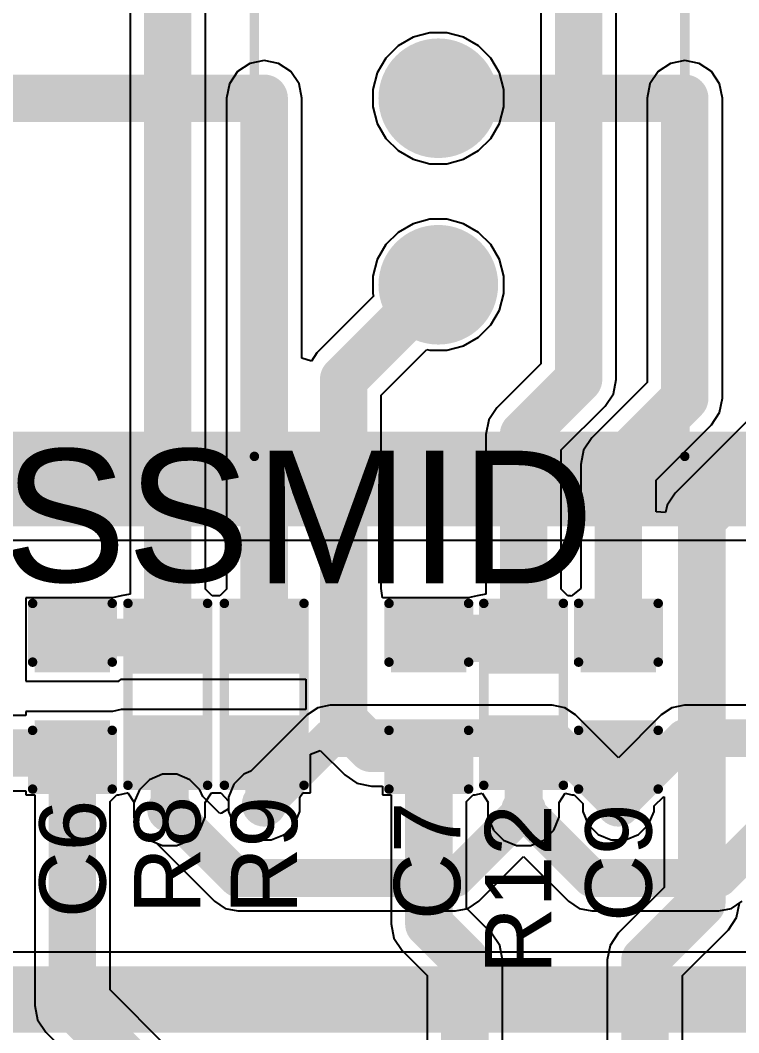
# Model space of a CAD drawing. Header units: millimetres. Extents: x -0.28 to 2.08, y -0.28 to 2.74.
# Drawn here: x 0.686 to 1.065, y 1.908 to 2.443 of the extents above; entities that cross this region are included whole.
import ezdxf

# ---------------------------------------------------------------- set-up
doc = ezdxf.new("R2010")
doc.units = ezdxf.units.MM
doc.header["$MEASUREMENT"] = 0
for name, color, linetype in [('BottomLayer', 5, 'Continuous'), ('BottomSolder', 6, 'Continuous'), ('MultiLayer', 9, 'Continuous'), ('PadHoleLayer', 156, 'Continuous'), ('TopLayer', 1, 'Continuous'), ('TopOverlay', 2, 'Continuous'), ('TopPaste', 8, 'Continuous'), ('TopSolder', 216, 'Continuous'), ('ViaHoleLayer', 16, 'Continuous')]:
    doc.layers.add(name, color=color, linetype=linetype)
doc.styles.add('Arial', font='', dxfattribs={"height": 0.2})
doc.styles.get('Arial').set_extended_font_data('Arial')

# ---------------------------------------------------------------- blocks, each defined once
blk = doc.blocks.new('3296W__3')
at = {"layer": 'BottomLayer'}
blk.add_hatch(color=5, dxfattribs=at).paths.add_polyline_path([(-0.12598, 0.02756), (-0.07087, 0.02756), (-0.07087, -0.02756), (-0.12598, -0.02756)])
h = blk.add_hatch(color=5, dxfattribs=at)
edge = h.paths.add_edge_path()
edge.add_arc((0, 0), 0.02756, 0, 360)
h = blk.add_hatch(color=5, dxfattribs=at)
edge = h.paths.add_edge_path()
edge.add_arc((0.09843, 0), 0.02756, 0, 360)
at = {"layer": 'BottomSolder'}
blk.add_hatch(color=6, dxfattribs=at).paths.add_polyline_path([(-0.12998, 0.03156), (-0.06687, 0.03156), (-0.06687, -0.03156), (-0.12998, -0.03156)])
h = blk.add_hatch(color=6, dxfattribs=at)
edge = h.paths.add_edge_path()
edge.add_arc((0, 0), 0.03156, 0, 360)
h = blk.add_hatch(color=6, dxfattribs=at)
edge = h.paths.add_edge_path()
edge.add_arc((0.09843, 0), 0.03156, 0, 360)
at = {"layer": 'MultiLayer'}
blk.add_hatch(color=9, dxfattribs=at).paths.add_polyline_path([(-0.12598, 0.02756), (-0.07087, 0.02756), (-0.07087, -0.02756), (-0.12598, -0.02756)])
h = blk.add_hatch(color=9, dxfattribs=at)
edge = h.paths.add_edge_path()
edge.add_arc((0, 0), 0.02756, 0, 360)
h = blk.add_hatch(color=9, dxfattribs=at)
edge = h.paths.add_edge_path()
edge.add_arc((0.09843, 0), 0.02756, 0, 360)
at = {"layer": 'PadHoleLayer'}
h = blk.add_hatch(color=156, dxfattribs=at)
edge = h.paths.add_edge_path()
edge.add_arc((-0.09843, 0), 0.01575, 0, 360)
h = blk.add_hatch(color=156, dxfattribs=at)
edge = h.paths.add_edge_path()
edge.add_arc((0, 0), 0.01575, 0, 360)
h = blk.add_hatch(color=156, dxfattribs=at)
edge = h.paths.add_edge_path()
edge.add_arc((0.09843, 0), 0.01575, 0, 360)
at = {"layer": 'TopLayer'}
blk.add_hatch(color=1, dxfattribs=at).paths.add_polyline_path([(-0.12598, 0.02756), (-0.07087, 0.02756), (-0.07087, -0.02756), (-0.12598, -0.02756)])
h = blk.add_hatch(color=1, dxfattribs=at)
edge = h.paths.add_edge_path()
edge.add_arc((0, 0), 0.02756, 0, 360)
h = blk.add_hatch(color=1, dxfattribs=at)
edge = h.paths.add_edge_path()
edge.add_arc((0.09843, 0), 0.02756, 0, 360)
at = {"layer": 'TopOverlay'}
for points in [[(-0.12942, 0.04657), (-0.12942, 0.03157), (-0.06742, 0.03157), (-0.06742, 0.04657)], [(-0.145, -0.031), (-0.13, -0.031), (-0.13, 0.031), (-0.145, 0.031)], [(-0.06742, -0.04657), (-0.06742, -0.03157), (-0.12942, -0.03157), (-0.12942, -0.04657)]]:
    blk.add_hatch(color=2, dxfattribs=at).paths.add_polyline_path(points)
at = {"layer": 'TopSolder'}
blk.add_hatch(color=216, dxfattribs=at).paths.add_polyline_path([(-0.12998, 0.03156), (-0.06687, 0.03156), (-0.06687, -0.03156), (-0.12998, -0.03156)])
h = blk.add_hatch(color=216, dxfattribs=at)
edge = h.paths.add_edge_path()
edge.add_arc((0, 0), 0.03156, 0, 360)
h = blk.add_hatch(color=216, dxfattribs=at)
edge = h.paths.add_edge_path()
edge.add_arc((0.09843, 0), 0.03156, 0, 360)
at = {"layer": 'TopOverlay', "const_width": 0.005}
for points in [[(-0.216, -0.097), (-0.216, 0.13)], [(0.189, 0.13), (-0.216, 0.13)], [(0.189, -0.097), (0.189, 0.13)], [(0.189, -0.097), (-0.216, -0.097)]]:
    blk.add_lwpolyline(points, dxfattribs=at)
at = {"layer": 'TopOverlay', "const_width": 0.0025}
for points in [[(-0.21725, 0.13, 1), (-0.21475, 0.13, 1)], [(-0.21725, 0.13, 1), (-0.21475, 0.13, 1)], [(0.18775, 0.13, 1), (0.19025, 0.13, 1)], [(0.18775, 0.13, 1), (0.19025, 0.13, 1)], [(-0.21725, -0.097, 1), (-0.21475, -0.097, 1)], [(-0.21725, -0.097, 1), (-0.21475, -0.097, 1)], [(0.18775, -0.097, 1), (0.19025, -0.097, 1)], [(0.18775, -0.097, 1), (0.19025, -0.097, 1)]]:
    blk.add_lwpolyline(points, format="xyb", close=True, dxfattribs=at)
blk = doc.blocks.new('3296W__4')
at = {"layer": 'BottomLayer'}
blk.add_hatch(color=5, dxfattribs=at).paths.add_polyline_path([(-0.12598, 0.02756), (-0.07087, 0.02756), (-0.07087, -0.02756), (-0.12598, -0.02756)])
h = blk.add_hatch(color=5, dxfattribs=at)
edge = h.paths.add_edge_path()
edge.add_arc((0, 0), 0.02756, 0, 360)
h = blk.add_hatch(color=5, dxfattribs=at)
edge = h.paths.add_edge_path()
edge.add_arc((0.09843, 0), 0.02756, 0, 360)
at = {"layer": 'BottomSolder'}
blk.add_hatch(color=6, dxfattribs=at).paths.add_polyline_path([(-0.12998, 0.03156), (-0.06687, 0.03156), (-0.06687, -0.03156), (-0.12998, -0.03156)])
h = blk.add_hatch(color=6, dxfattribs=at)
edge = h.paths.add_edge_path()
edge.add_arc((0, 0), 0.03156, 0, 360)
h = blk.add_hatch(color=6, dxfattribs=at)
edge = h.paths.add_edge_path()
edge.add_arc((0.09843, 0), 0.03156, 0, 360)
at = {"layer": 'MultiLayer'}
blk.add_hatch(color=9, dxfattribs=at).paths.add_polyline_path([(-0.12598, 0.02756), (-0.07087, 0.02756), (-0.07087, -0.02756), (-0.12598, -0.02756)])
h = blk.add_hatch(color=9, dxfattribs=at)
edge = h.paths.add_edge_path()
edge.add_arc((0, 0), 0.02756, 0, 360)
h = blk.add_hatch(color=9, dxfattribs=at)
edge = h.paths.add_edge_path()
edge.add_arc((0.09843, 0), 0.02756, 0, 360)
at = {"layer": 'PadHoleLayer'}
h = blk.add_hatch(color=156, dxfattribs=at)
edge = h.paths.add_edge_path()
edge.add_arc((-0.09843, 0), 0.01575, 0, 360)
h = blk.add_hatch(color=156, dxfattribs=at)
edge = h.paths.add_edge_path()
edge.add_arc((0, 0), 0.01575, 0, 360)
h = blk.add_hatch(color=156, dxfattribs=at)
edge = h.paths.add_edge_path()
edge.add_arc((0.09843, 0), 0.01575, 0, 360)
at = {"layer": 'TopLayer'}
blk.add_hatch(color=1, dxfattribs=at).paths.add_polyline_path([(-0.12598, 0.02756), (-0.07087, 0.02756), (-0.07087, -0.02756), (-0.12598, -0.02756)])
h = blk.add_hatch(color=1, dxfattribs=at)
edge = h.paths.add_edge_path()
edge.add_arc((0, 0), 0.02756, 0, 360)
h = blk.add_hatch(color=1, dxfattribs=at)
edge = h.paths.add_edge_path()
edge.add_arc((0.09843, 0), 0.02756, 0, 360)
at = {"layer": 'TopOverlay'}
for points in [[(-0.12942, 0.04657), (-0.12942, 0.03157), (-0.06742, 0.03157), (-0.06742, 0.04657)], [(-0.145, -0.031), (-0.13, -0.031), (-0.13, 0.031), (-0.145, 0.031)], [(-0.06742, -0.04658), (-0.06742, -0.03158), (-0.12942, -0.03158), (-0.12942, -0.04658)]]:
    blk.add_hatch(color=2, dxfattribs=at).paths.add_polyline_path(points)
at = {"layer": 'TopSolder'}
blk.add_hatch(color=216, dxfattribs=at).paths.add_polyline_path([(-0.12998, 0.03156), (-0.06687, 0.03156), (-0.06687, -0.03156), (-0.12998, -0.03156)])
h = blk.add_hatch(color=216, dxfattribs=at)
edge = h.paths.add_edge_path()
edge.add_arc((0, 0), 0.03156, 0, 360)
h = blk.add_hatch(color=216, dxfattribs=at)
edge = h.paths.add_edge_path()
edge.add_arc((0.09843, 0), 0.03156, 0, 360)
at = {"layer": 'TopOverlay', "const_width": 0.005}
for points in [[(0.189, 0.13), (-0.216, 0.13)], [(-0.216, -0.097), (-0.216, 0.13)], [(0.189, -0.097), (0.189, 0.13)], [(0.189, -0.097), (-0.216, -0.097)]]:
    blk.add_lwpolyline(points, dxfattribs=at)
at = {"layer": 'TopOverlay', "const_width": 0.0025}
for points in [[(-0.21725, 0.13, 1), (-0.21475, 0.13, 1)], [(-0.21725, 0.13, 1), (-0.21475, 0.13, 1)], [(0.18775, 0.13, 1), (0.19025, 0.13, 1)], [(0.18775, 0.13, 1), (0.19025, 0.13, 1)], [(-0.21725, -0.097, 1), (-0.21475, -0.097, 1)], [(-0.21725, -0.097, 1), (-0.21475, -0.097, 1)], [(0.18775, -0.097, 1), (0.19025, -0.097, 1)], [(0.18775, -0.097, 1), (0.19025, -0.097, 1)]]:
    blk.add_lwpolyline(points, format="xyb", close=True, dxfattribs=at)
blk = doc.blocks.new('R___0603_77')
at = {"layer": 'TopLayer'}
for points in [[(-0.015, 0.0175), (-0.015, -0.0175), (-0.045, -0.0175), (-0.045, 0.0175)], [(0.045, 0.0175), (0.045, -0.0175), (0.015, -0.0175), (0.015, 0.0175)]]:
    blk.add_hatch(color=1, dxfattribs=at).paths.add_polyline_path(points)
at = {"layer": 'TopPaste'}
for points in [[(-0.015, 0.0175), (-0.015, -0.0175), (-0.045, -0.0175), (-0.045, 0.0175)], [(0.045, 0.0175), (0.045, -0.0175), (0.015, -0.0175), (0.015, 0.0175)]]:
    blk.add_hatch(color=8, dxfattribs=at).paths.add_polyline_path(points)
at = {"layer": 'TopSolder'}
for points in [[(-0.011, 0.0215), (-0.011, -0.0215), (-0.049, -0.0215), (-0.049, 0.0215)], [(0.049, 0.0215), (0.049, -0.0215), (0.011, -0.0215), (0.011, 0.0215)]]:
    blk.add_hatch(color=216, dxfattribs=at).paths.add_polyline_path(points)
at = {"layer": 'TopOverlay', "const_width": 0.005}
for points in [[(-0.048, 0.021), (0.048, 0.021)], [(-0.048, 0.021), (-0.048, -0.021)], [(0.048, 0.021), (0.048, -0.021)], [(-0.048, -0.021), (0.048, -0.021)]]:
    blk.add_lwpolyline(points, dxfattribs=at)
at = {"layer": 'TopOverlay', "const_width": 0.0025}
for points in [[(-0.04925, 0.021, 1), (-0.04675, 0.021, 1)], [(-0.04925, 0.021, 1), (-0.04675, 0.021, 1)], [(0.04675, 0.021, 1), (0.04925, 0.021, 1)], [(0.04675, 0.021, 1), (0.04925, 0.021, 1)], [(-0.04925, -0.021, 1), (-0.04675, -0.021, 1)], [(-0.04925, -0.021, 1), (-0.04675, -0.021, 1)], [(0.04675, -0.021, 1), (0.04925, -0.021, 1)], [(0.04675, -0.021, 1), (0.04925, -0.021, 1)]]:
    blk.add_lwpolyline(points, format="xyb", close=True, dxfattribs=at)
blk = doc.blocks.new('R___0603_79')
at = {"layer": 'TopLayer'}
for points in [[(-0.015, 0.0175), (-0.015, -0.0175), (-0.045, -0.0175), (-0.045, 0.0175)], [(0.045, 0.0175), (0.045, -0.0175), (0.015, -0.0175), (0.015, 0.0175)]]:
    blk.add_hatch(color=1, dxfattribs=at).paths.add_polyline_path(points)
at = {"layer": 'TopPaste'}
for points in [[(-0.015, 0.0175), (-0.015, -0.0175), (-0.045, -0.0175), (-0.045, 0.0175)], [(0.045, 0.0175), (0.045, -0.0175), (0.015, -0.0175), (0.015, 0.0175)]]:
    blk.add_hatch(color=8, dxfattribs=at).paths.add_polyline_path(points)
at = {"layer": 'TopSolder'}
for points in [[(-0.011, 0.0215), (-0.011, -0.0215), (-0.049, -0.0215), (-0.049, 0.0215)], [(0.049, 0.0215), (0.049, -0.0215), (0.011, -0.0215), (0.011, 0.0215)]]:
    blk.add_hatch(color=216, dxfattribs=at).paths.add_polyline_path(points)
at = {"layer": 'TopOverlay', "const_width": 0.005}
for points in [[(-0.048, 0.021), (0.048, 0.021)], [(-0.048, 0.021), (-0.048, -0.021)], [(0.048, 0.021), (0.048, -0.021)], [(-0.048, -0.021), (0.048, -0.021)]]:
    blk.add_lwpolyline(points, dxfattribs=at)
at = {"layer": 'TopOverlay', "const_width": 0.0025}
for points in [[(-0.04925, 0.021, 1), (-0.04675, 0.021, 1)], [(-0.04925, 0.021, 1), (-0.04675, 0.021, 1)], [(0.04675, 0.021, 1), (0.04925, 0.021, 1)], [(0.04675, 0.021, 1), (0.04925, 0.021, 1)], [(-0.04925, -0.021, 1), (-0.04675, -0.021, 1)], [(-0.04925, -0.021, 1), (-0.04675, -0.021, 1)], [(0.04675, -0.021, 1), (0.04925, -0.021, 1)], [(0.04675, -0.021, 1), (0.04925, -0.021, 1)]]:
    blk.add_lwpolyline(points, format="xyb", close=True, dxfattribs=at)
blk = doc.blocks.new('R___0603_80')
at = {"layer": 'TopLayer'}
for points in [[(-0.015, 0.0175), (-0.015, -0.0175), (-0.045, -0.0175), (-0.045, 0.0175)], [(0.045, 0.0175), (0.045, -0.0175), (0.015, -0.0175), (0.015, 0.0175)]]:
    blk.add_hatch(color=1, dxfattribs=at).paths.add_polyline_path(points)
at = {"layer": 'TopPaste'}
for points in [[(-0.015, 0.0175), (-0.015, -0.0175), (-0.045, -0.0175), (-0.045, 0.0175)], [(0.045, 0.0175), (0.045, -0.0175), (0.015, -0.0175), (0.015, 0.0175)]]:
    blk.add_hatch(color=8, dxfattribs=at).paths.add_polyline_path(points)
at = {"layer": 'TopSolder'}
for points in [[(-0.011, 0.0215), (-0.011, -0.0215), (-0.049, -0.0215), (-0.049, 0.0215)], [(0.049, 0.0215), (0.049, -0.0215), (0.011, -0.0215), (0.011, 0.0215)]]:
    blk.add_hatch(color=216, dxfattribs=at).paths.add_polyline_path(points)
at = {"layer": 'TopOverlay', "const_width": 0.005}
for points in [[(-0.048, 0.021), (0.048, 0.021)], [(-0.048, 0.021), (-0.048, -0.021)], [(0.048, 0.021), (0.048, -0.021)], [(-0.048, -0.021), (0.048, -0.021)]]:
    blk.add_lwpolyline(points, dxfattribs=at)
at = {"layer": 'TopOverlay', "const_width": 0.0025}
for points in [[(-0.04925, 0.021, 1), (-0.04675, 0.021, 1)], [(-0.04925, 0.021, 1), (-0.04675, 0.021, 1)], [(0.04675, 0.021, 1), (0.04925, 0.021, 1)], [(0.04675, 0.021, 1), (0.04925, 0.021, 1)], [(-0.04925, -0.021, 1), (-0.04675, -0.021, 1)], [(-0.04925, -0.021, 1), (-0.04675, -0.021, 1)], [(0.04675, -0.021, 1), (0.04925, -0.021, 1)], [(0.04675, -0.021, 1), (0.04925, -0.021, 1)]]:
    blk.add_lwpolyline(points, format="xyb", close=True, dxfattribs=at)
blk = doc.blocks.new('C___0603_103')
at = {"layer": 'TopLayer'}
for points in [[(-0.015, 0.0175), (-0.015, -0.0175), (-0.045, -0.0175), (-0.045, 0.0175)], [(0.045, 0.0175), (0.045, -0.0175), (0.015, -0.0175), (0.015, 0.0175)]]:
    blk.add_hatch(color=1, dxfattribs=at).paths.add_polyline_path(points)
at = {"layer": 'TopPaste'}
for points in [[(-0.015, 0.0175), (-0.015, -0.0175), (-0.045, -0.0175), (-0.045, 0.0175)], [(0.045, 0.0175), (0.045, -0.0175), (0.015, -0.0175), (0.015, 0.0175)]]:
    blk.add_hatch(color=8, dxfattribs=at).paths.add_polyline_path(points)
at = {"layer": 'TopSolder'}
for points in [[(-0.01264, 0.01986), (-0.01264, -0.01986), (-0.04736, -0.01986), (-0.04736, 0.01986)], [(0.04736, 0.01986), (0.04736, -0.01986), (0.01264, -0.01986), (0.01264, 0.01986)]]:
    blk.add_hatch(color=216, dxfattribs=at).paths.add_polyline_path(points)
at = {"layer": 'TopOverlay', "const_width": 0.005}
for points in [[(-0.049, -0.021), (-0.049, 0.021)], [(-0.018, 0.021), (-0.049, 0.021)], [(0.049, 0.021), (0.018, 0.021)], [(0.049, -0.021), (0.049, 0.021)], [(-0.018, -0.021), (-0.049, -0.021)], [(0.049, -0.021), (0.018, -0.021)]]:
    blk.add_lwpolyline(points, dxfattribs=at)
at = {"layer": 'TopOverlay', "const_width": 0.0025}
for points in [[(-0.05025, 0.021, 1), (-0.04775, 0.021, 1)], [(-0.05025, 0.021, 1), (-0.04775, 0.021, 1)], [(-0.01925, 0.021, 1), (-0.01675, 0.021, 1)], [(0.01675, 0.021, 1), (0.01925, 0.021, 1)], [(0.04775, 0.021, 1), (0.05025, 0.021, 1)], [(0.04775, 0.021, 1), (0.05025, 0.021, 1)], [(-0.05025, -0.021, 1), (-0.04775, -0.021, 1)], [(-0.05025, -0.021, 1), (-0.04775, -0.021, 1)], [(-0.01925, -0.021, 1), (-0.01675, -0.021, 1)], [(0.01675, -0.021, 1), (0.01925, -0.021, 1)], [(0.04775, -0.021, 1), (0.05025, -0.021, 1)], [(0.04775, -0.021, 1), (0.05025, -0.021, 1)]]:
    blk.add_lwpolyline(points, format="xyb", close=True, dxfattribs=at)
blk = doc.blocks.new('C___0603_105')
at = {"layer": 'TopLayer'}
for points in [[(-0.015, 0.0175), (-0.015, -0.0175), (-0.045, -0.0175), (-0.045, 0.0175)], [(0.045, 0.0175), (0.045, -0.0175), (0.015, -0.0175), (0.015, 0.0175)]]:
    blk.add_hatch(color=1, dxfattribs=at).paths.add_polyline_path(points)
at = {"layer": 'TopPaste'}
for points in [[(-0.015, 0.0175), (-0.015, -0.0175), (-0.045, -0.0175), (-0.045, 0.0175)], [(0.045, 0.0175), (0.045, -0.0175), (0.015, -0.0175), (0.015, 0.0175)]]:
    blk.add_hatch(color=8, dxfattribs=at).paths.add_polyline_path(points)
at = {"layer": 'TopSolder'}
for points in [[(-0.01264, 0.01986), (-0.01264, -0.01986), (-0.04736, -0.01986), (-0.04736, 0.01986)], [(0.04736, 0.01986), (0.04736, -0.01986), (0.01264, -0.01986), (0.01264, 0.01986)]]:
    blk.add_hatch(color=216, dxfattribs=at).paths.add_polyline_path(points)
at = {"layer": 'TopOverlay', "const_width": 0.005}
for points in [[(-0.049, -0.021), (-0.049, 0.021)], [(-0.018, 0.021), (-0.049, 0.021)], [(0.049, 0.021), (0.018, 0.021)], [(0.049, -0.021), (0.049, 0.021)], [(-0.018, -0.021), (-0.049, -0.021)], [(0.049, -0.021), (0.018, -0.021)]]:
    blk.add_lwpolyline(points, dxfattribs=at)
at = {"layer": 'TopOverlay', "const_width": 0.0025}
for points in [[(-0.05025, 0.021, 1), (-0.04775, 0.021, 1)], [(-0.05025, 0.021, 1), (-0.04775, 0.021, 1)], [(-0.01925, 0.021, 1), (-0.01675, 0.021, 1)], [(0.01675, 0.021, 1), (0.01925, 0.021, 1)], [(0.04775, 0.021, 1), (0.05025, 0.021, 1)], [(0.04775, 0.021, 1), (0.05025, 0.021, 1)], [(-0.05025, -0.021, 1), (-0.04775, -0.021, 1)], [(-0.05025, -0.021, 1), (-0.04775, -0.021, 1)], [(-0.01925, -0.021, 1), (-0.01675, -0.021, 1)], [(0.01675, -0.021, 1), (0.01925, -0.021, 1)], [(0.04775, -0.021, 1), (0.05025, -0.021, 1)], [(0.04775, -0.021, 1), (0.05025, -0.021, 1)]]:
    blk.add_lwpolyline(points, format="xyb", close=True, dxfattribs=at)
blk = doc.blocks.new('C___0603_106')
at = {"layer": 'TopLayer'}
for points in [[(-0.015, 0.0175), (-0.015, -0.0175), (-0.045, -0.0175), (-0.045, 0.0175)], [(0.045, 0.0175), (0.045, -0.0175), (0.015, -0.0175), (0.015, 0.0175)]]:
    blk.add_hatch(color=1, dxfattribs=at).paths.add_polyline_path(points)
at = {"layer": 'TopPaste'}
for points in [[(-0.015, 0.0175), (-0.015, -0.0175), (-0.045, -0.0175), (-0.045, 0.0175)], [(0.045, 0.0175), (0.045, -0.0175), (0.015, -0.0175), (0.015, 0.0175)]]:
    blk.add_hatch(color=8, dxfattribs=at).paths.add_polyline_path(points)
at = {"layer": 'TopSolder'}
for points in [[(-0.01264, 0.01986), (-0.01264, -0.01986), (-0.04736, -0.01986), (-0.04736, 0.01986)], [(0.04736, 0.01986), (0.04736, -0.01986), (0.01264, -0.01986), (0.01264, 0.01986)]]:
    blk.add_hatch(color=216, dxfattribs=at).paths.add_polyline_path(points)
at = {"layer": 'TopOverlay', "const_width": 0.005}
for points in [[(-0.049, 0.021), (-0.049, -0.021)], [(-0.049, 0.021), (-0.018, 0.021)], [(0.018, 0.021), (0.049, 0.021)], [(0.049, 0.021), (0.049, -0.021)], [(-0.049, -0.021), (-0.018, -0.021)], [(0.018, -0.021), (0.049, -0.021)]]:
    blk.add_lwpolyline(points, dxfattribs=at)
at = {"layer": 'TopOverlay', "const_width": 0.0025}
for points in [[(-0.05025, 0.021, 1), (-0.04775, 0.021, 1)], [(-0.05025, 0.021, 1), (-0.04775, 0.021, 1)], [(-0.01925, 0.021, 1), (-0.01675, 0.021, 1)], [(0.01675, 0.021, 1), (0.01925, 0.021, 1)], [(0.04775, 0.021, 1), (0.05025, 0.021, 1)], [(0.04775, 0.021, 1), (0.05025, 0.021, 1)], [(-0.05025, -0.021, 1), (-0.04775, -0.021, 1)], [(-0.05025, -0.021, 1), (-0.04775, -0.021, 1)], [(-0.01925, -0.021, 1), (-0.01675, -0.021, 1)], [(0.01675, -0.021, 1), (0.01925, -0.021, 1)], [(0.04775, -0.021, 1), (0.05025, -0.021, 1)], [(0.04775, -0.021, 1), (0.05025, -0.021, 1)]]:
    blk.add_lwpolyline(points, format="xyb", close=True, dxfattribs=at)

msp = doc.modelspace()

# ---------------------------------------------------------------- hatches: boundary and pattern name
at = {"layer": 'BottomLayer'}
h = msp.add_hatch(color=5, dxfattribs=at)
edge = h.paths.add_edge_path()
edge.add_arc((0.8151, 2.40152), 0.01181, 0, 360)
h = msp.add_hatch(color=5, dxfattribs=at)
edge = h.paths.add_edge_path()
edge.add_arc((1.03694, 2.40152), 0.01181, 0, 360)
h = msp.add_hatch(color=5, dxfattribs=at)
edge = h.paths.add_edge_path()
edge.add_arc((0.76523, 2.02595), 0.01181, 0, 360)
h = msp.add_hatch(color=5, dxfattribs=at)
edge = h.paths.add_edge_path()
edge.add_arc((0.8151, 2.02894), 0.01181, 0, 360)
h = msp.add_hatch(color=5, dxfattribs=at)
edge = h.paths.add_edge_path()
edge.add_arc((0.95193, 2.02595), 0.01181, 0, 360)
h = msp.add_hatch(color=5, dxfattribs=at)
edge = h.paths.add_edge_path()
edge.add_arc((1.00193, 2.02894), 0.01181, 0, 360)
at = {"layer": 'TopLayer'}
h = msp.add_hatch(color=1, dxfattribs=at)
edge = h.paths.add_edge_path()
edge.add_arc((0.8151, 2.40152), 0.01181, 0, 360)
h = msp.add_hatch(color=1, dxfattribs=at)
edge = h.paths.add_edge_path()
edge.add_arc((1.03694, 2.40152), 0.01181, 0, 360)
h = msp.add_hatch(color=1, dxfattribs=at)
edge = h.paths.add_edge_path()
edge.add_arc((0.76523, 2.02595), 0.01181, 0, 360)
h = msp.add_hatch(color=1, dxfattribs=at)
edge = h.paths.add_edge_path()
edge.add_arc((0.8151, 2.02894), 0.01181, 0, 360)
h = msp.add_hatch(color=1, dxfattribs=at)
edge = h.paths.add_edge_path()
edge.add_arc((0.95193, 2.02595), 0.01181, 0, 360)
h = msp.add_hatch(color=1, dxfattribs=at)
edge = h.paths.add_edge_path()
edge.add_arc((1.00193, 2.02894), 0.01181, 0, 360)
at = {"layer": 'ViaHoleLayer'}
h = msp.add_hatch(color=16, dxfattribs=at)
edge = h.paths.add_edge_path()
edge.add_arc((0.8151, 2.40152), 0.00591, 0, 360)
h = msp.add_hatch(color=16, dxfattribs=at)
edge = h.paths.add_edge_path()
edge.add_arc((1.03694, 2.40152), 0.00591, 0, 360)
h = msp.add_hatch(color=16, dxfattribs=at)
edge = h.paths.add_edge_path()
edge.add_arc((0.76523, 2.02595), 0.00591, 0, 360)
h = msp.add_hatch(color=16, dxfattribs=at)
edge = h.paths.add_edge_path()
edge.add_arc((0.8151, 2.02894), 0.00591, 0, 360)
h = msp.add_hatch(color=16, dxfattribs=at)
edge = h.paths.add_edge_path()
edge.add_arc((0.95193, 2.02595), 0.00591, 0, 360)
h = msp.add_hatch(color=16, dxfattribs=at)
edge = h.paths.add_edge_path()
edge.add_arc((1.00193, 2.02894), 0.00591, 0, 360)

# ---------------------------------------------------------------- linework, layer by layer
at = {"layer": 'BottomLayer'}
for p, q in [((0.63111, 2.1683), (1.42279, 2.1683)), ((0.84333, 2.07983), (0.83771, 2.07607)), ((0.84997, 2.08115), (0.84333, 2.07983)), ((0.96706, 2.08115), (0.84997, 2.08115)), ((0.84997, 2.08115), (0.84997, 2.08115)), ((0.97369, 2.07983), (0.96706, 2.08115)), ((0.97931, 2.07607), (0.97369, 2.07983)), ((1.03016, 2.07983), (1.02454, 2.07607)), ((1.03679, 2.08115), (1.03016, 2.07983)), ((1.12959, 2.08115), (1.03679, 2.08115)), ((1.03679, 2.08115), (1.03679, 2.08115)), ((0.83771, 2.07607), (0.80801, 2.04637)), ((1.00193, 2.05346), (0.97931, 2.07607)), ((1.02454, 2.07607), (1.00193, 2.05346)), ((0.75458, 2.04189), (0.74928, 2.0366)), ((0.76149, 2.04476), (0.75458, 2.04189)), ((0.76897, 2.04476), (0.76149, 2.04476)), ((0.77589, 2.04189), (0.76897, 2.04476)), ((0.78118, 2.0366), (0.77589, 2.04189)), ((0.80444, 2.04489), (0.79915, 2.0396)), ((0.80801, 2.04637), (0.80444, 2.04489)), ((0.74928, 2.0366), (0.74642, 2.02969)), ((0.78266, 2.03303), (0.78118, 2.0366)), ((0.79915, 2.0396), (0.79629, 2.03269)), ((0.79167, 2.02402), (0.78266, 2.03303)), ((0.79629, 2.03269), (0.79629, 2.02647)), ((0.74642, 2.02969), (0.74642, 2.0222)), ((0.79629, 2.02647), (0.79254, 2.02425)), ((0.74642, 2.0222), (0.74928, 2.01529)), ((0.79254, 2.02425), (0.79167, 2.02402)), ((0.74928, 2.01529), (0.75458, 2.01)), ((0.75458, 2.01), (0.75814, 2.00852)), ((0.75814, 2.00852), (0.78892, 1.97774)), ((0.92824, 1.97774), (0.95193, 2.00143)), ((0.95193, 2.00143), (0.97561, 1.97774)), ((0.78892, 1.97774), (0.79454, 1.97399)), ((0.92261, 1.97399), (0.92824, 1.97774)), ((0.97561, 1.97774), (0.98124, 1.97399)), ((1.06163, 1.97399), (1.06726, 1.97774)), ((0.79454, 1.97399), (0.80118, 1.97267)), ((0.80118, 1.97267), (0.91598, 1.97267)), ((0.91598, 1.97267), (0.92261, 1.97399)), ((0.98124, 1.97399), (0.98787, 1.97267)), ((0.98787, 1.97267), (1.055, 1.97267)), ((1.055, 1.97267), (1.06163, 1.97399)), ((1.28918, 1.95093), (0.45083, 1.95093))]:
    msp.add_line(p, q, dxfattribs=at)
for points, const_width in [([(0.64394, 2.40152), (0.8151, 2.40152)], 0.025), ([(0.90694, 2.40152), (1.03694, 2.40152)], 0.025), ([(0.63111, 2.20058), (1.42279, 2.20058)], 0.05), ([(0.8151, 2.02894), (0.84997, 2.06381)], 0.02), ([(0.84997, 2.06381), (0.96706, 2.06381)], 0.02), ([(0.96706, 2.06381), (1.00193, 2.02894)], 0.02), ([(1.00193, 2.02894), (1.03679, 2.06381)], 0.02), ([(1.03679, 2.06381), (1.17993, 2.06381)], 0.02), ([(0.76523, 2.02595), (0.80118, 1.99)], 0.02), ([(0.91598, 1.99), (0.95193, 2.02595)], 0.02), ([(0.95193, 2.02595), (0.98787, 1.99)], 0.02), ([(1.055, 1.99), (1.09094, 2.02595)], 0.02), ([(0.80118, 1.99), (0.91598, 1.99)], 0.02), ([(0.98787, 1.99), (1.055, 1.99)], 0.02), ([(0.44049, 1.92595), (1.29953, 1.92595)], 0.035)]:
    msp.add_lwpolyline(points, dxfattribs=dict(at, const_width=const_width))
for points, const_width in [([(0.80885, 2.40152, 1), (0.82135, 2.40152, 1)], 0.0125), ([(0.90069, 2.40152, 1), (0.91319, 2.40152, 1)], 0.0125), ([(1.03069, 2.40152, 1), (1.04319, 2.40152, 1)], 0.0125), ([(0.84497, 2.06381, 1), (0.85497, 2.06381, 1)], 0.01), ([(0.84497, 2.06381, 1), (0.85497, 2.06381, 1)], 0.01), ([(0.96206, 2.06381, 1), (0.97206, 2.06381, 1)], 0.01), ([(0.96206, 2.06381, 1), (0.97206, 2.06381, 1)], 0.01), ([(1.03179, 2.06381, 1), (1.04179, 2.06381, 1)], 0.01), ([(1.03179, 2.06381, 1), (1.04179, 2.06381, 1)], 0.01), ([(0.76023, 2.02595, 1), (0.77023, 2.02595, 1)], 0.01), ([(0.8101, 2.02894, 1), (0.8201, 2.02894, 1)], 0.01), ([(0.94693, 2.02595, 1), (0.95693, 2.02595, 1)], 0.01), ([(0.94693, 2.02595, 1), (0.95693, 2.02595, 1)], 0.01), ([(0.99693, 2.02894, 1), (1.00693, 2.02894, 1)], 0.01), ([(0.99693, 2.02894, 1), (1.00693, 2.02894, 1)], 0.01), ([(0.79618, 1.99, 1), (0.80618, 1.99, 1)], 0.01), ([(0.79618, 1.99, 1), (0.80618, 1.99, 1)], 0.01), ([(0.91098, 1.99, 1), (0.92098, 1.99, 1)], 0.01), ([(0.91098, 1.99, 1), (0.92098, 1.99, 1)], 0.01), ([(0.98287, 1.99, 1), (0.99287, 1.99, 1)], 0.01), ([(0.98287, 1.99, 1), (0.99287, 1.99, 1)], 0.01), ([(1.05, 1.99, 1), (1.06, 1.99, 1)], 0.01), ([(1.05, 1.99, 1), (1.06, 1.99, 1)], 0.01)]:
    msp.add_lwpolyline(points, format="xyb", close=True, dxfattribs=dict(at, const_width=const_width))
at = {"layer": 'TopLayer'}
for p, q in [((1.00081, 2.25315), (1.00081, 2.47254)), ((0.96104, 2.4643), (0.96104, 2.26139)), ((0.78411, 2.14248), (0.78411, 2.46177)), ((0.74435, 2.45353), (0.74435, 2.13987)), ((0.89361, 2.43372), (0.88573, 2.42917)), ((0.9024, 2.43608), (0.89361, 2.43372)), ((0.91149, 2.43608), (0.9024, 2.43608)), ((0.92028, 2.43372), (0.91149, 2.43608)), ((0.92816, 2.42917), (0.92028, 2.43372)), ((0.88573, 2.42917), (0.87929, 2.42274)), ((0.9346, 2.42274), (0.92816, 2.42917)), ((0.8151, 2.4214), (0.80749, 2.41989)), ((0.82271, 2.41989), (0.8151, 2.4214)), ((0.87929, 2.42274), (0.87474, 2.41486)), ((0.93915, 2.41486), (0.9346, 2.42274)), ((1.03694, 2.4214), (1.02934, 2.41989)), ((1.04455, 2.41989), (1.03694, 2.4214)), ((0.80104, 2.41558), (0.79673, 2.40913)), ((0.80749, 2.41989), (0.80104, 2.41558)), ((0.82916, 2.41558), (0.82271, 2.41989)), ((0.83347, 2.40913), (0.82916, 2.41558)), ((1.02289, 2.41558), (1.01858, 2.40913)), ((1.02934, 2.41989), (1.02289, 2.41558)), ((1.051, 2.41558), (1.04455, 2.41989)), ((1.05531, 2.40913), (1.051, 2.41558)), ((0.87474, 2.41486), (0.87239, 2.40607)), ((0.9415, 2.40607), (0.93915, 2.41486)), ((0.79673, 2.40913), (0.79522, 2.40152)), ((0.83498, 2.40152), (0.83347, 2.40913)), ((0.87239, 2.40607), (0.87239, 2.39697)), ((0.9415, 2.39697), (0.9415, 2.40607)), ((1.01858, 2.40913), (1.01706, 2.40152)), ((1.05683, 2.40152), (1.05531, 2.40913)), ((0.79522, 2.40152), (0.79522, 2.14248)), ((0.83498, 2.26429), (0.83498, 2.40152)), ((1.01706, 2.40152), (1.01706, 2.25151)), ((1.05683, 2.24327), (1.05683, 2.40152)), ((0.87239, 2.39697), (0.87474, 2.38818)), ((0.93915, 2.38818), (0.9415, 2.39697)), ((0.87474, 2.38818), (0.87929, 2.3803)), ((0.9346, 2.3803), (0.93915, 2.38818)), ((0.87929, 2.3803), (0.88573, 2.37387)), ((0.92816, 2.37387), (0.9346, 2.3803)), ((0.88573, 2.37387), (0.89361, 2.36932)), ((0.92028, 2.36932), (0.92816, 2.37387)), ((0.89361, 2.36932), (0.9024, 2.36696)), ((0.91149, 2.36696), (0.92028, 2.36932)), ((0.9024, 2.36696), (0.91149, 2.36696)), ((0.89361, 2.3353), (0.88573, 2.33075)), ((0.9024, 2.33765), (0.89361, 2.3353)), ((0.91149, 2.33765), (0.9024, 2.33765)), ((0.92028, 2.3353), (0.91149, 2.33765)), ((0.92816, 2.33075), (0.92028, 2.3353)), ((0.88573, 2.33075), (0.87929, 2.32431)), ((0.9346, 2.32431), (0.92816, 2.33075)), ((0.87929, 2.32431), (0.87474, 2.31643)), ((0.93915, 2.31643), (0.9346, 2.32431)), ((0.87474, 2.31643), (0.87239, 2.30764)), ((0.9415, 2.30764), (0.93915, 2.31643)), ((0.87239, 2.30764), (0.87239, 2.29854)), ((0.9415, 2.29854), (0.9415, 2.30764)), ((0.87239, 2.29854), (0.87279, 2.29705)), ((0.93915, 2.28976), (0.9415, 2.29854)), ((0.87279, 2.29705), (0.84294, 2.26721)), ((1.13579, 2.29705), (1.03189, 2.19315)), ((0.9346, 2.28187), (0.93915, 2.28976)), ((0.92816, 2.27544), (0.9346, 2.28187)), ((0.91149, 2.26854), (0.92028, 2.27089)), ((0.92028, 2.27089), (0.92816, 2.27544)), ((0.84294, 2.26721), (0.83998, 2.26278)), ((0.87688, 2.24491), (0.9009, 2.26894)), ((0.9009, 2.26894), (0.9024, 2.26854)), ((0.9024, 2.26854), (0.91149, 2.26854)), ((0.83998, 2.26278), (0.83498, 2.26429)), ((0.96104, 2.26139), (0.93787, 2.23821)), ((1.01706, 2.25151), (0.98787, 2.22231)), ((0.99929, 2.24554), (1.00081, 2.25315)), ((0.87688, 2.14272), (0.87688, 2.24491)), ((0.99498, 2.23909), (0.99929, 2.24554)), ((0.97181, 2.21591), (0.99498, 2.23909)), ((1.05531, 2.23566), (1.05683, 2.24327)), ((0.93787, 2.23821), (0.93356, 2.23176)), ((1.051, 2.22921), (1.05531, 2.23566)), ((0.93356, 2.23176), (0.93204, 2.22415)), ((1.02181, 2.20002), (1.051, 2.22921)), ((0.93204, 2.22415), (0.93204, 2.13987)), ((0.98787, 2.22231), (0.98356, 2.21586)), ((0.97181, 2.14248), (0.97181, 2.21591)), ((0.98356, 2.21586), (0.98204, 2.20825)), ((0.98204, 2.20825), (0.98204, 2.14284)), ((1.02181, 2.18333), (1.02181, 2.20002)), ((1.03189, 2.19315), (1.02758, 2.1867)), ((1.02758, 2.1867), (1.02681, 2.18284)), ((1.02681, 2.18284), (1.02181, 2.18333)), ((0.87743, 2.13795), (0.87688, 2.14272)), ((0.98204, 2.14284), (0.97704, 2.13881)), ((0.73502, 2.13794), (0.68944, 2.13794)), ((0.68944, 2.13794), (0.68944, 2.09394)), ((0.73973, 2.13895), (0.73502, 2.13794)), ((0.74435, 2.13987), (0.73973, 2.13895)), ((0.73973, 2.13895), (0.73973, 2.13895)), ((0.78765, 2.13895), (0.78411, 2.14248)), ((0.79168, 2.13895), (0.78765, 2.13895)), ((0.79522, 2.14248), (0.79168, 2.13895)), ((0.92272, 2.13794), (0.87743, 2.13795)), ((0.92743, 2.13895), (0.92272, 2.13794)), ((0.93204, 2.13987), (0.92743, 2.13895)), ((0.92743, 2.13895), (0.92743, 2.13895)), ((0.97534, 2.13895), (0.97181, 2.14248)), ((0.97643, 2.13895), (0.97534, 2.13895)), ((0.97704, 2.13881), (0.97643, 2.13895)), ((0.73844, 2.09394), (0.73973, 2.09494)), ((0.73973, 2.09494), (0.7856, 2.09494)), ((0.7856, 2.09494), (0.78873, 2.09494)), ((0.78873, 2.09494), (0.79373, 2.09494)), ((0.79373, 2.09494), (0.83712, 2.09494)), ((0.83712, 2.09494), (0.83712, 2.07894)), ((0.68944, 2.09394), (0.73844, 2.09394)), ((0.73844, 2.09394), (0.73844, 2.09394)), ((0.73973, 2.07894), (0.73515, 2.07794)), ((0.74303, 2.07894), (0.73973, 2.07894)), ((0.7856, 2.07894), (0.74303, 2.07894)), ((0.7906, 2.07894), (0.7856, 2.07894)), ((0.79373, 2.07894), (0.7906, 2.07894)), ((0.83712, 2.07894), (0.79373, 2.07894)), ((0.68944, 2.07583), (0.67915, 2.07583)), ((0.73515, 2.07794), (0.68944, 2.07794)), ((0.68944, 2.07794), (0.68944, 2.07583)), ((0.8396, 2.0553), (0.8446, 2.05737)), ((0.8446, 2.05737), (0.85759, 2.04439)), ((0.8396, 2.03494), (0.8396, 2.0553)), ((0.85759, 2.04439), (0.86404, 2.04008)), ((0.67092, 2.03606), (0.68944, 2.03606)), ((0.68944, 2.03606), (0.68944, 2.03394)), ((0.86404, 2.04008), (0.87164, 2.03856)), ((0.87164, 2.03856), (0.87743, 2.03856)), ((0.87743, 2.03856), (0.87743, 2.03394)), ((0.68944, 2.03394), (0.69406, 2.03394)), ((0.69406, 2.03394), (0.69406, 1.92271)), ((0.73383, 2.03041), (0.73736, 2.03394)), ((0.73383, 1.93095), (0.73383, 2.03041)), ((0.73736, 2.03394), (0.73844, 2.03394)), ((0.73844, 2.03394), (0.74303, 2.03494)), ((0.74303, 2.03494), (0.74319, 2.03494)), ((0.74319, 2.03494), (0.74653, 2.02994)), ((0.78394, 2.02994), (0.78728, 2.03494)), ((0.78728, 2.03494), (0.79222, 2.03494)), ((0.79222, 2.03494), (0.79629, 2.03057)), ((0.79629, 2.03057), (0.79629, 2.0252)), ((0.83391, 2.03269), (0.83542, 2.03494)), ((0.83391, 2.0252), (0.83391, 2.03269)), ((0.83542, 2.03494), (0.8396, 2.03494)), ((0.87743, 2.03394), (0.88204, 2.03394)), ((0.88204, 2.03394), (0.88204, 1.96581)), ((0.92181, 2.03041), (0.92534, 2.03394)), ((0.92181, 1.97405), (0.92181, 2.03041)), ((0.92534, 2.03394), (0.92643, 2.03394)), ((0.92643, 2.03394), (0.93002, 2.03473)), ((0.93002, 2.03473), (0.93322, 2.02994)), ((0.97063, 2.02994), (0.97383, 2.03473)), ((0.97383, 2.03473), (0.97743, 2.03394)), ((0.97743, 2.03394), (0.97864, 2.03394)), ((0.97864, 2.03394), (0.98311, 2.02929)), ((1.02074, 2.02819), (1.02567, 2.03284)), ((1.02567, 2.03284), (1.02606, 2.03282)), ((1.02606, 2.03282), (1.02606, 1.98503)), ((0.74653, 2.02994), (0.74642, 2.02969)), ((0.74642, 2.02969), (0.74642, 2.0222)), ((0.78404, 2.02969), (0.78394, 2.02994)), ((0.78404, 2.0222), (0.78404, 2.02969)), ((0.79629, 2.0252), (0.79915, 2.01829)), ((0.83105, 2.01829), (0.83391, 2.0252)), ((0.93322, 2.02994), (0.93311, 2.02969)), ((0.93311, 2.02969), (0.93311, 2.0222)), ((0.97074, 2.02969), (0.97063, 2.02994)), ((0.97074, 2.0222), (0.97074, 2.02969)), ((0.98311, 2.02929), (0.98311, 2.0252)), ((0.98311, 2.0252), (0.98598, 2.01829)), ((1.01787, 2.01829), (1.02074, 2.0252)), ((1.02074, 2.0252), (1.02074, 2.02819)), ((0.74642, 2.0222), (0.74928, 2.01529)), ((0.78118, 2.01529), (0.78404, 2.0222)), ((0.93311, 2.0222), (0.93598, 2.01529)), ((0.96787, 2.01529), (0.97074, 2.0222)), ((0.74928, 2.01529), (0.75458, 2.01)), ((0.77589, 2.01), (0.78118, 2.01529)), ((0.79915, 2.01829), (0.80444, 2.013)), ((0.82575, 2.013), (0.83105, 2.01829)), ((0.93598, 2.01529), (0.94127, 2.01)), ((0.96258, 2.01), (0.96787, 2.01529)), ((0.98598, 2.01829), (0.99127, 2.013)), ((1.01258, 2.013), (1.01787, 2.01829)), ((0.75458, 2.01), (0.76149, 2.00713)), ((0.76897, 2.00713), (0.77589, 2.01)), ((0.80444, 2.013), (0.81136, 2.01013)), ((0.81136, 2.01013), (0.81884, 2.01013)), ((0.81884, 2.01013), (0.82575, 2.013)), ((0.94127, 2.01), (0.94818, 2.00713)), ((0.95567, 2.00713), (0.96258, 2.01)), ((0.99127, 2.013), (0.99818, 2.01013)), ((0.99818, 2.01013), (1.00567, 2.01013)), ((1.00567, 2.01013), (1.01258, 2.013)), ((0.76149, 2.00713), (0.76897, 2.00713)), ((0.94818, 2.00713), (0.95567, 2.00713)), ((1.02606, 1.98503), (1.00189, 1.96085)), ((0.935, 1.96085), (0.92181, 1.97405)), ((1.06431, 1.96918), (1.06583, 1.97679)), ((1.06, 1.96273), (1.06431, 1.96918)), ((0.88204, 1.96581), (0.88356, 1.9582)), ((1.03583, 1.93856), (1.06, 1.96273)), ((0.88356, 1.9582), (0.88787, 1.95175)), ((0.93931, 1.9544), (0.935, 1.96085)), ((1.00189, 1.96085), (0.99758, 1.9544)), ((0.88787, 1.95175), (0.90106, 1.93856)), ((0.94083, 1.94679), (0.93931, 1.9544)), ((0.99758, 1.9544), (0.99606, 1.94679)), ((0.94083, 1.90294), (0.94083, 1.94679)), ((0.99606, 1.94679), (0.99606, 1.90294)), ((0.90106, 1.93856), (0.90106, 1.90294)), ((1.03583, 1.90294), (1.03583, 1.93856)), ((0.76395, 1.90083), (0.73383, 1.93095)), ((0.69406, 1.92271), (0.69558, 1.9151)), ((0.69558, 1.9151), (0.69989, 1.90865)), ((0.69989, 1.90865), (0.74165, 1.86689))]:
    msp.add_line(p, q, dxfattribs=at)
for points, const_width in [([(0.98093, 2.25315), (0.98093, 2.47254)], 0.025), ([(0.76423, 2.11694), (0.76423, 2.46177)], 0.025), ([(0.8151, 2.11694), (0.8151, 2.40152)], 0.025), ([(1.03694, 2.24327), (1.03694, 2.40152)], 0.025), ([(0.857, 2.25315), (0.90694, 2.30309)], 0.025), ([(1.04594, 2.17909), (1.16994, 2.30309)], 0.025), ([(0.857, 2.07309), (0.857, 2.25315)], 0.025), ([(0.95193, 2.22415), (0.98093, 2.25315)], 0.025), ([(1.00193, 2.20825), (1.03694, 2.24327)], 0.025), ([(0.95193, 2.11694), (0.95193, 2.22415)], 0.025), ([(1.00193, 2.11594), (1.00193, 2.20825)], 0.025), ([(1.04594, 1.97679), (1.04594, 2.17909)], 0.025), ([(0.70994, 2.11694), (0.76423, 2.11694)], 0.02), ([(0.90243, 2.11644), (0.95043, 2.11644)], 0.025), ([(0.90193, 2.11594), (0.90243, 2.11644)], 0.02), ([(0.857, 2.07309), (0.87164, 2.05844)], 0.025), ([(0.67092, 2.05594), (0.71394, 2.05594)], 0.025), ([(0.71394, 1.92271), (0.71394, 2.05594)], 0.025), ([(0.87164, 2.05844), (0.89943, 2.05844)], 0.025), ([(0.89943, 2.05844), (0.90193, 2.05594)], 0.025), ([(0.90193, 1.96581), (0.90193, 2.05594)], 0.025), ([(0.76523, 2.02595), (0.76523, 2.05694)], 0.02), ([(0.8151, 2.02894), (0.8151, 2.05694)], 0.02), ([(0.95193, 2.02595), (0.95193, 2.05694)], 0.02), ([(1.00193, 2.02894), (1.00193, 2.05594)], 0.02), ([(1.01594, 1.94679), (1.04594, 1.97679)], 0.025), ([(0.90193, 1.96581), (0.92094, 1.94679)], 0.025), ([(0.92094, 1.88094), (0.92094, 1.94679)], 0.025), ([(1.01594, 1.88094), (1.01594, 1.94679)], 0.025), ([(0.71394, 1.92271), (0.75571, 1.88094)], 0.025)]:
    msp.add_lwpolyline(points, dxfattribs=dict(at, const_width=const_width))
for points, const_width in [([(0.80885, 2.40152, 1), (0.82135, 2.40152, 1)], 0.0125), ([(1.03069, 2.40152, 1), (1.04319, 2.40152, 1)], 0.0125), ([(0.90069, 2.30309, 1), (0.91319, 2.30309, 1)], 0.0125), ([(0.85075, 2.25315, 1), (0.86325, 2.25315, 1)], 0.0125), ([(0.85075, 2.25315, 1), (0.86325, 2.25315, 1)], 0.0125), ([(0.97468, 2.25315, 1), (0.98718, 2.25315, 1)], 0.0125), ([(0.97468, 2.25315, 1), (0.98718, 2.25315, 1)], 0.0125), ([(1.03069, 2.24327, 1), (1.04319, 2.24327, 1)], 0.0125), ([(1.03069, 2.24327, 1), (1.04319, 2.24327, 1)], 0.0125), ([(0.94568, 2.22415, 1), (0.95818, 2.22415, 1)], 0.0125), ([(0.94568, 2.22415, 1), (0.95818, 2.22415, 1)], 0.0125), ([(0.99568, 2.20825, 1), (1.00818, 2.20825, 1)], 0.0125), ([(0.99568, 2.20825, 1), (1.00818, 2.20825, 1)], 0.0125), ([(1.03969, 2.17909, 1), (1.05219, 2.17909, 1)], 0.0125), ([(1.03969, 2.17909, 1), (1.05219, 2.17909, 1)], 0.0125), ([(0.70494, 2.11694, 1), (0.71494, 2.11694, 1)], 0.01), ([(0.75798, 2.11694, 1), (0.77048, 2.11694, 1)], 0.0125), ([(0.75923, 2.11694, 1), (0.76923, 2.11694, 1)], 0.01), ([(0.80885, 2.11694, 1), (0.82135, 2.11694, 1)], 0.0125), ([(0.89618, 2.11644, 1), (0.90868, 2.11644, 1)], 0.0125), ([(0.94418, 2.11644, 1), (0.95668, 2.11644, 1)], 0.0125), ([(0.94568, 2.11694, 1), (0.95818, 2.11694, 1)], 0.0125), ([(0.99568, 2.11594, 1), (1.00818, 2.11594, 1)], 0.0125), ([(0.89693, 2.11594, 1), (0.90693, 2.11594, 1)], 0.01), ([(0.89743, 2.11644, 1), (0.90743, 2.11644, 1)], 0.01), ([(0.85075, 2.07309, 1), (0.86325, 2.07309, 1)], 0.0125), ([(0.85075, 2.07309, 1), (0.86325, 2.07309, 1)], 0.0125), ([(0.70769, 2.05594, 1), (0.72019, 2.05594, 1)], 0.0125), ([(0.70769, 2.05594, 1), (0.72019, 2.05594, 1)], 0.0125), ([(0.86539, 2.05844, 1), (0.87789, 2.05844, 1)], 0.0125), ([(0.86539, 2.05844, 1), (0.87789, 2.05844, 1)], 0.0125), ([(0.89318, 2.05844, 1), (0.90568, 2.05844, 1)], 0.0125), ([(0.89318, 2.05844, 1), (0.90568, 2.05844, 1)], 0.0125), ([(0.89568, 2.05594, 1), (0.90818, 2.05594, 1)], 0.0125), ([(0.89568, 2.05594, 1), (0.90818, 2.05594, 1)], 0.0125), ([(0.76023, 2.05694, 1), (0.77023, 2.05694, 1)], 0.01), ([(0.8101, 2.05694, 1), (0.8201, 2.05694, 1)], 0.01), ([(0.94693, 2.05694, 1), (0.95693, 2.05694, 1)], 0.01), ([(0.99693, 2.05594, 1), (1.00693, 2.05594, 1)], 0.01), ([(0.76023, 2.02595, 1), (0.77023, 2.02595, 1)], 0.01), ([(0.8101, 2.02894, 1), (0.8201, 2.02894, 1)], 0.01), ([(0.94693, 2.02595, 1), (0.95693, 2.02595, 1)], 0.01), ([(0.99693, 2.02894, 1), (1.00693, 2.02894, 1)], 0.01), ([(1.03969, 1.97679, 1), (1.05219, 1.97679, 1)], 0.0125), ([(1.03969, 1.97679, 1), (1.05219, 1.97679, 1)], 0.0125), ([(0.89568, 1.96581, 1), (0.90818, 1.96581, 1)], 0.0125), ([(0.89568, 1.96581, 1), (0.90818, 1.96581, 1)], 0.0125), ([(0.91469, 1.94679, 1), (0.92719, 1.94679, 1)], 0.0125), ([(0.91469, 1.94679, 1), (0.92719, 1.94679, 1)], 0.0125), ([(1.00969, 1.94679, 1), (1.02219, 1.94679, 1)], 0.0125), ([(1.00969, 1.94679, 1), (1.02219, 1.94679, 1)], 0.0125), ([(0.70769, 1.92271, 1), (0.72019, 1.92271, 1)], 0.0125), ([(0.70769, 1.92271, 1), (0.72019, 1.92271, 1)], 0.0125)]:
    msp.add_lwpolyline(points, format="xyb", close=True, dxfattribs=dict(at, const_width=const_width))

# ---------------------------------------------------------------- block references
for name, p, rotation in [('3296W__4', (0.64394, 2.40152), 270), ('3296W__3', (0.90694, 2.40152), 270), ('C___0603_106', (0.71394, 2.08594), 90), ('R___0603_80', (0.76423, 2.08694), 90), ('R___0603_79', (0.8151, 2.08694), 90), ('C___0603_105', (0.90193, 2.08594), 270), ('R___0603_77', (0.95193, 2.08694), 90), ('C___0603_103', (1.00193, 2.08594), 270)]:
    msp.add_blockref(name, p, dxfattribs=dict(rotation=rotation))

# ---------------------------------------------------------------- texts
at = {"layer": 'TopOverlay', "style": 'Arial'}
for s, p in [('BASS', (0.54694, 2.14633)), ('MID', (0.80994, 2.14551))]:
    msp.add_text(s, height=0.07, dxfattribs=at).set_placement(p)
for s, p in [('R8', (0.78149, 1.97084)), ('R9', (0.83249, 1.97084)), ('C6', (0.73149, 1.96884)), ('C7', (0.91849, 1.96784)), ('R12', (0.96649, 1.93926)), ('C9', (1.01949, 1.96684))]:
    msp.add_text(s, height=0.035, rotation=90, dxfattribs=at).set_placement(p)

doc.saveas('drawing.dxf')
